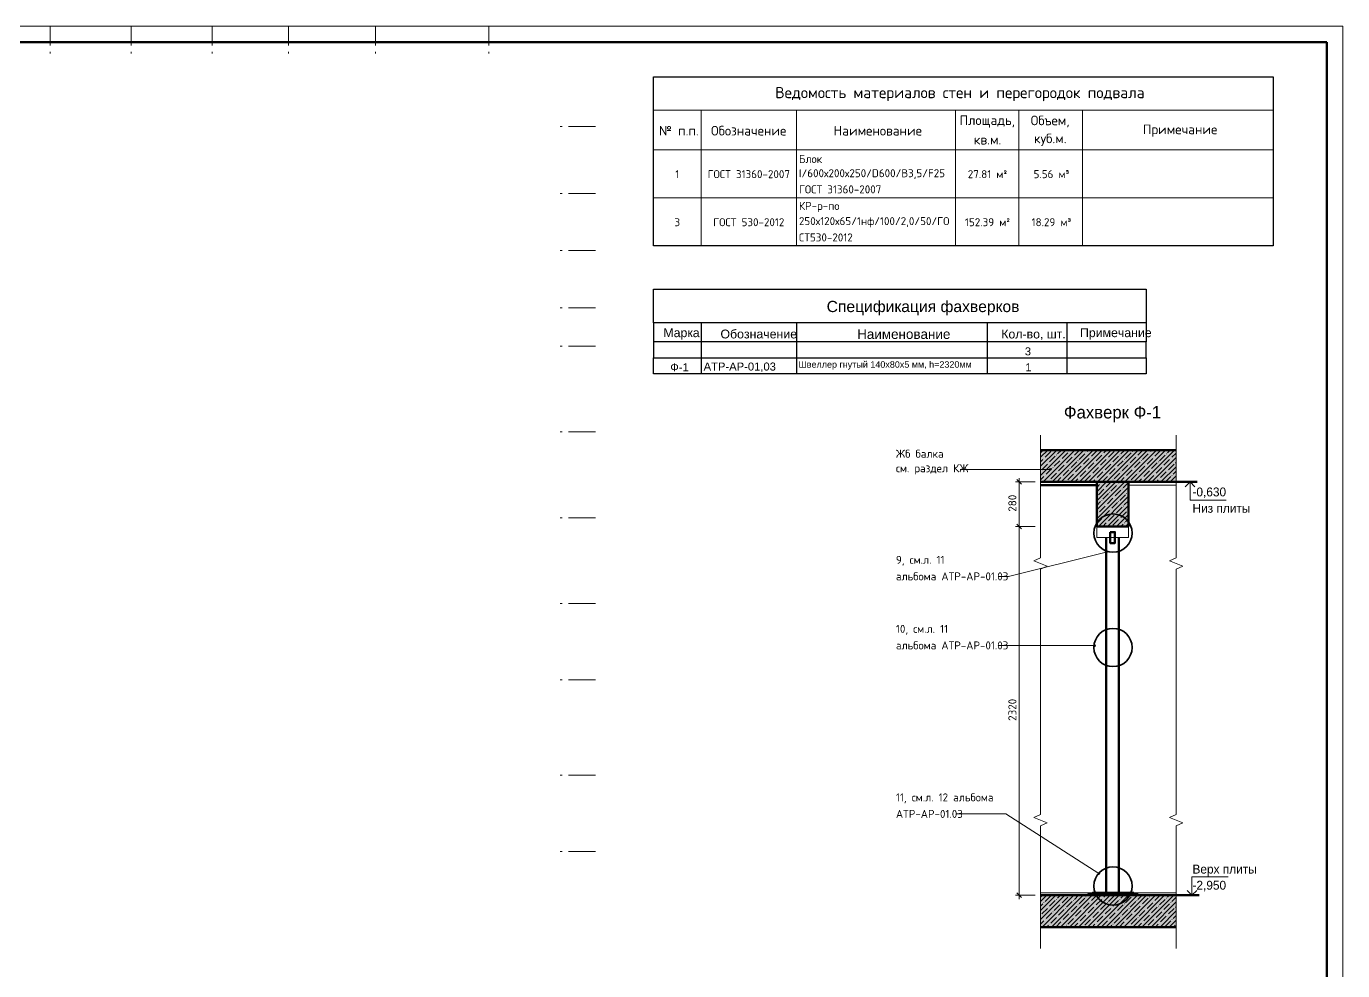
# Model space of a CAD drawing. Header units: millimetres. Extents: x -84737 to 172119, y -43083 to 59399.
# Drawn here: x -42058 to -649, y -13387 to 16309 of the extents above; entities that cross this region are included whole.
import ezdxf

# ---------------------------------------------------------------- set-up
doc = ezdxf.new("R2010")
doc.units = ezdxf.units.MM
doc.layers.add('PDF _Геометрия', color=7, linetype='Continuous')
doc.layers.add('PDF _Текст', color=7, linetype='Continuous')
doc.layers.add('PDF _Сплошная заливка', color=7, linetype='Continuous', true_color=0xffffff)
doc.styles.add('PDF GOSTCommon', font='arial.ttf')
doc.styles.add('PDF ISOCPEUR', font='isocpeur.ttf')

msp = doc.modelspace()

# ---------------------------------------------------------------- linework, layer by layer
at = {"layer": 'PDF _Геометрия', "lineweight": 20}
msp.add_lwpolyline([(-649, 16309), (-649, -43083), (-84737, -43083), (-84737, 16309)], close=True, dxfattribs=at)
at = {"layer": 'PDF _Геометрия', "lineweight": 9}
for points in [[(-41311, 16309), (-41311, 15704)], [(-38763, 16309), (-38763, 15704)], [(-36211, 16309), (-36211, 15704)], [(-33815, 16309), (-33815, 15704)], [(-31073, 16309), (-31073, 15704)], [(-27513, 16309), (-27513, 15704)], [(-41311, 15450), (-41311, 15505)], [(-38763, 15450), (-38763, 15505)], [(-36211, 15450), (-36211, 15505)], [(-33815, 15450), (-33815, 15505)], [(-31073, 15450), (-31073, 15505)], [(-27513, 15450), (-27513, 15505)], [(-22328, 13668), (-2833, 13668)], [(-20830, 13668), (-20830, 12428), (-20830, 10916), (-20830, 9405)], [(-17829, 13668), (-17829, 12428), (-17829, 10916), (-17829, 9405)], [(-12830, 13668), (-12830, 12428), (-12830, 10916), (-12830, 9405)], [(-10833, 13668), (-10833, 12428), (-10833, 10916), (-10833, 9405)], [(-8831, 13668), (-8831, 12428), (-8831, 10916), (-8831, 9405)], [(-25261, 13156), (-25206, 13156)], [(-25007, 13156), (-24157, 13156)], [(-2833, 12428), (-8831, 12428), (-10833, 12428), (-12830, 12428), (-17829, 12428), (-20830, 12428), (-22328, 12428)], [(-25261, 11056), (-25206, 11056)], [(-25007, 11056), (-24157, 11056)], [(-2833, 10916), (-8831, 10916), (-10833, 10916), (-12830, 10916), (-17829, 10916), (-20830, 10916), (-22328, 10916)], [(-25261, 9257), (-25206, 9257)], [(-25007, 9257), (-24157, 9257)], [(-25261, 7454), (-25206, 7454)], [(-25007, 7454), (-24157, 7454)], [(-25261, 6256), (-25206, 6256)], [(-25007, 6256), (-24157, 6256)], [(-25261, 3556), (-25206, 3556)], [(-25007, 3556), (-24157, 3556)], [(-10155, 3454), (-10155, -406), (-10367, -495), (-9944, -668), (-10155, -757), (-10155, -4617), (-10155, -8477), (-10367, -8566), (-9944, -8740), (-10155, -8828), (-10155, -12689)], [(-5889, -12689), (-5889, -8828), (-5673, -8740), (-6101, -8566), (-5889, -8477), (-5889, -4617), (-5889, -757), (-5673, -668), (-6101, -495), (-5889, -406), (-5889, 3454)], [(-10155, 2756), (-9927, 2985)], [(-10155, 2473), (-9643, 2985)], [(-10155, 2185), (-9355, 2985)], [(-10155, 2900), (-10071, 2985)], [(-10071, 1982), (-9072, 2985)], [(-10011, 2756), (-9834, 2934)], [(-9796, 2972), (-9796, 2972)], [(-9787, 1982), (-8788, 2985)], [(-9618, 2862), (-9499, 2985)], [(-9504, 1982), (-8500, 2985)], [(-9478, 2722), (-9300, 2900)], [(-9262, 2934), (-9262, 2938)], [(-9228, 2972), (-9216, 2985)], [(-9216, 1982), (-8217, 2985)], [(-9084, 2828), (-8928, 2985)], [(-8932, 1982), (-7933, 2985)], [(-8729, 2900), (-8725, 2900)], [(-8691, 2934), (-8644, 2985)], [(-8649, 1982), (-7645, 2985)], [(-8551, 2794), (-8373, 2972)], [(-8386, 1956), (-8361, 1982), (-7362, 2985)], [(-8386, 1673), (-8077, 1982), (-7078, 2985)], [(-8386, 1385), (-7789, 1982), (-6790, 2985)], [(-8386, 1101), (-7506, 1982), (-6507, 2985)], [(-8158, 2900), (-8073, 2985)], [(-8014, 2756), (-7836, 2934)], [(-7802, 2972), (-7798, 2972)], [(-7624, 2862), (-7506, 2985)], [(-7480, 2722), (-7303, 2900)], [(-7269, 2934), (-7264, 2938)], [(-7231, 2972), (-7218, 2985)], [(-7222, 1982), (-6219, 2985)], [(-7091, 2828), (-6934, 2985)], [(-6934, 1982), (-5935, 2985)], [(-6731, 2900), (-6731, 2900)], [(-6697, 2934), (-6651, 2985)], [(-6553, 2794), (-6376, 2972)], [(-6164, 2900), (-6079, 2985)], [(-10155, 2612), (-10083, 2684)], [(-10117, 2367), (-9939, 2544)], [(-10045, 2722), (-10045, 2722)], [(-9906, 2578), (-9901, 2583)], [(-9868, 2616), (-9690, 2794)], [(-9728, 2473), (-9550, 2650)], [(-9656, 2828), (-9652, 2832)], [(-9584, 2329), (-9406, 2506)], [(-9512, 2684), (-9512, 2688)], [(-9368, 2544), (-9368, 2544)], [(-9334, 2578), (-9156, 2756)], [(-9190, 2434), (-9013, 2616)], [(-9118, 2794), (-9118, 2794)], [(-8979, 2650), (-8974, 2655)], [(-8941, 2684), (-8763, 2862)], [(-8835, 2506), (-8835, 2511)], [(-8801, 2544), (-8623, 2722)], [(-8657, 2401), (-8479, 2578)], [(-8585, 2756), (-8585, 2760)], [(-8441, 2616), (-8441, 2616)], [(-8407, 2650), (-8229, 2828)], [(-8263, 2506), (-8086, 2684)], [(-8196, 2862), (-8191, 2866)], [(-8124, 2367), (-7946, 2544)], [(-8052, 2722), (-8047, 2722)], [(-7908, 2578), (-7908, 2583)], [(-7874, 2616), (-7696, 2794)], [(-7730, 2473), (-7552, 2650)], [(-7658, 2828), (-7658, 2832)], [(-7586, 2329), (-7408, 2506)], [(-7518, 2684), (-7514, 2688)], [(-7375, 2544), (-7370, 2544)], [(-7336, 2578), (-7159, 2756)], [(-7197, 2434), (-7019, 2616)], [(-7125, 2794), (-7121, 2794)], [(-6981, 2650), (-6981, 2655)], [(-6947, 2684), (-6769, 2862)], [(-6841, 2506), (-6837, 2511)], [(-6803, 2544), (-6625, 2722)], [(-6659, 2401), (-6481, 2578)], [(-6651, 1982), (-5889, 2748)], [(-6591, 2756), (-6587, 2760)], [(-6448, 2616), (-6443, 2616)], [(-6414, 2650), (-6232, 2828)], [(-6270, 2506), (-6092, 2684)], [(-6198, 2862), (-6194, 2866)], [(-6126, 2367), (-5948, 2544)], [(-6054, 2722), (-6054, 2722)], [(-6020, 2756), (-5889, 2887)], [(-5914, 2578), (-5910, 2583)], [(-9851, 2371), (-12212, 2371), (-12678, 2371)], [(-10824, 2104), (-10824, 585), (-10824, -11135)], [(-10155, 2329), (-10151, 2333)], [(-10155, 2045), (-10045, 2151)], [(-10011, 2185), (-10007, 2189)], [(-9978, 2223), (-9796, 2401)], [(-9834, 2079), (-9656, 2257)], [(-9762, 2434), (-9757, 2439)], [(-9643, 1982), (-9512, 2117)], [(-9618, 2295), (-9618, 2295)], [(-9478, 2151), (-9474, 2155)], [(-9440, 2185), (-9262, 2367)], [(-9300, 2045), (-9118, 2223)], [(-9228, 2401), (-9224, 2405)], [(-9084, 2257), (-9080, 2261)], [(-9076, 1982), (-8979, 2079)], [(-9051, 2295), (-8873, 2473)], [(-8941, 2117), (-8941, 2117)], [(-8907, 2151), (-8729, 2329)], [(-8763, 2007), (-8585, 2185)], [(-8691, 2367), (-8691, 2367)], [(-8551, 2223), (-8547, 2223)], [(-8513, 2257), (-8335, 2434)], [(-8407, 2079), (-8407, 2083)], [(-8373, 2117), (-8196, 2295)], [(-8301, 2473), (-8297, 2473)], [(-8229, 1973), (-8217, 1982), (-8052, 2151)], [(-8158, 2329), (-8158, 2333)], [(-8014, 2185), (-8014, 2189)], [(-7980, 2223), (-7802, 2401)], [(-7836, 2079), (-7658, 2257)], [(-7768, 2434), (-7764, 2439)], [(-7696, 1939), (-7650, 1982), (-7518, 2117)], [(-7624, 2295), (-7620, 2295)], [(-7480, 2151), (-7480, 2155)], [(-7446, 2185), (-7269, 2367)], [(-7303, 2045), (-7125, 2223)], [(-7231, 2401), (-7231, 2405)], [(-7091, 2257), (-7087, 2261)], [(-7078, 1982), (-6981, 2079)], [(-7053, 2295), (-6875, 2473)], [(-6947, 2117), (-6943, 2117)], [(-6909, 2151), (-6731, 2329)], [(-6769, 2007), (-6591, 2185)], [(-6697, 2367), (-6693, 2367)], [(-6553, 2223), (-6553, 2223)], [(-6520, 2257), (-6342, 2434)], [(-6414, 2079), (-6409, 2083)], [(-6376, 2117), (-6198, 2295)], [(-6367, 1982), (-5889, 2460)], [(-6304, 2473), (-6304, 2473)], [(-6223, 1982), (-6054, 2151)], [(-6164, 2329), (-6160, 2333)], [(-6079, 1982), (-5889, 2176)], [(-6020, 2185), (-6016, 2189)], [(-5986, 2223), (-5889, 2320)], [(-10325, 1982), (-10824, 1982), (-10943, 1982)], [(-10155, 1884), (-8386, 1884)], [(-9931, 1982), (-9906, 2007)], [(-9868, 2045), (-9868, 2045)], [(-9334, 2007), (-9330, 2011)], [(-8505, 1982), (-8441, 2045)], [(-8386, 1812), (-8301, 1901)], [(-8386, 818), (-7387, 1816)], [(-8335, 1579), (-8158, 1757)], [(-8263, 1939), (-8263, 1939)], [(-8124, 1795), (-8119, 1795)], [(-8086, 1829), (-7933, 1982), (-7908, 2007)], [(-7946, 1689), (-7768, 1867)], [(-7874, 2045), (-7870, 2045)], [(-7802, 1546), (-7624, 1723)], [(-7730, 1901), (-7730, 1905)], [(-7586, 1757), (-7586, 1761)], [(-7552, 1795), (-7387, 1960)], [(-7408, 1651), (-7387, 1673)], [(-7387, 1884), (-5889, 1884)], [(-7336, 2007), (-7336, 2011)], [(-6507, 1982), (-6448, 2045)], [(-5940, 1982), (-5914, 2007)], [(-5677, 1982), (-5224, 1982)], [(-5301, 1833), (-5449, 1982), (-5601, 1833)], [(-5449, 1982), (-5449, 1410), (-4310, 1410)], [(-8386, 1245), (-8263, 1368)], [(-8373, 1546), (-8369, 1546)], [(-8335, 585), (-7387, 1533)], [(-8229, 1402), (-8225, 1406)], [(-8196, 1440), (-8014, 1618)], [(-8086, 1262), (-8086, 1262)], [(-8052, 1296), (-7874, 1474)], [(-8052, 585), (-7387, 1245)], [(-7980, 1651), (-7976, 1656)], [(-7908, 1152), (-7730, 1330)], [(-7836, 1512), (-7836, 1512)], [(-7696, 1368), (-7692, 1368)], [(-7658, 1402), (-7480, 1579)], [(-7518, 1262), (-7387, 1389)], [(-7446, 1618), (-7442, 1618)], [(-25261, 856), (-25206, 856)], [(-25007, 856), (-24157, 856)], [(-8386, 957), (-8373, 974)], [(-8386, 674), (-8229, 835)], [(-8335, 1012), (-8335, 1012)], [(-8301, 1046), (-8124, 1224)], [(-8196, 868), (-8191, 873)], [(-8158, 902), (-7980, 1080)], [(-8014, 763), (-7836, 940)], [(-7946, 1118), (-7942, 1118)], [(-7802, 974), (-7798, 978)], [(-7768, 1012), (-7586, 1190)], [(-7764, 585), (-7387, 961)], [(-7658, 835), (-7658, 835)], [(-7624, 868), (-7446, 1046)], [(-7552, 1224), (-7548, 1228)], [(-7408, 1080), (-7408, 1084)], [(-10325, 585), (-10824, 585), (-10943, 585)], [(-8386, 559), (-8318, 559)], [(-8259, 559), (-8158, 559)], [(-8191, 585), (-8086, 691)], [(-8098, 559), (-7997, 559)], [(-8052, 724), (-8047, 729)], [(-7937, 559), (-7840, 559)], [(-7908, 585), (-7908, 585)], [(-7874, 619), (-7696, 796)], [(-7777, 559), (-7679, 559)], [(-7624, 585), (-7552, 653)], [(-7620, 559), (-7518, 559)], [(-7518, 691), (-7514, 691)], [(-7480, 724), (-7387, 818)], [(-7480, 585), (-7387, 678)], [(-7459, 559), (-7387, 559)], [(-8064, 233), (-8064, 115)], [(-8064, 56), (-8064, -42)], [(-8086, -228), (-11158, -994), (-11467, -994)], [(-8064, -105), (-8064, -202)], [(-8064, -262), (-8064, -363)], [(-8064, -423), (-8064, -524)], [(-8064, -583), (-8064, -685)], [(-8064, -744), (-8064, -842)], [(-8064, -905), (-8064, -1002)], [(-8064, -1062), (-8064, -1163)], [(-8064, -1223), (-8064, -1324)], [(-8064, -1383), (-8064, -1485)], [(-8064, -1544), (-8064, -1642)], [(-25261, -1845), (-25206, -1845)], [(-25007, -1845), (-24157, -1845)], [(-8064, -1701), (-8064, -1802)], [(-8064, -1862), (-8064, -1963)], [(-8064, -2022), (-8064, -2124)], [(-8064, -2183), (-8064, -2285)], [(-8064, -2344), (-8064, -2442)], [(-8064, -2501), (-8064, -2602)], [(-8064, -2662), (-8064, -2763)], [(-8064, -2822), (-8064, -2924)], [(-8450, -3165), (-11158, -3165), (-11467, -3165)], [(-8064, -2983), (-8064, -3085)], [(-8064, -3144), (-8064, -3241)], [(-8064, -3301), (-8064, -3402)], [(-8064, -3462), (-8064, -3563)], [(-8064, -3622), (-8064, -3724)], [(-8064, -3783), (-8064, -3885)], [(-8064, -3944), (-8064, -4041)], [(-8064, -4101), (-8064, -4202)], [(-25261, -4245), (-25206, -4245)], [(-25007, -4245), (-24157, -4245)], [(-8064, -4262), (-8064, -4363)], [(-8064, -4422), (-8064, -4524)], [(-8064, -4583), (-8064, -4685)], [(-8064, -4744), (-8064, -4841)], [(-8064, -4901), (-8064, -5002)], [(-8064, -5061), (-8064, -5163)], [(-8064, -5222), (-8064, -5324)], [(-8064, -5383), (-8064, -5485)], [(-8064, -5544), (-8064, -5641)], [(-8064, -5701), (-8064, -5802)], [(-8064, -5861), (-8064, -5963)], [(-8064, -6022), (-8064, -6124)], [(-8064, -6183), (-8064, -6285)], [(-8064, -6344), (-8064, -6441)], [(-8064, -6501), (-8064, -6602)], [(-8064, -6661), (-8064, -6763)], [(-8064, -6822), (-8064, -6924)], [(-8064, -6983), (-8064, -7085)], [(-25261, -7241), (-25206, -7241)], [(-25007, -7241), (-24157, -7241)], [(-8064, -7144), (-8064, -7241)], [(-8064, -7300), (-8064, -7402)], [(-8064, -7461), (-8064, -7563)], [(-8064, -7622), (-8064, -7724)], [(-8064, -7783), (-8064, -7880)], [(-8064, -7944), (-8064, -8041)], [(-8064, -8100), (-8064, -8202)], [(-8064, -8261), (-8064, -8363)], [(-8323, -10335), (-11247, -8460), (-12784, -8460)], [(-8064, -8422), (-8064, -8524)], [(-8064, -8583), (-8064, -8680)], [(-8064, -8744), (-8064, -8841)], [(-8064, -8900), (-8064, -9002)], [(-8064, -9061), (-8064, -9163)], [(-8064, -9222), (-8064, -9324)], [(-8064, -9383), (-8064, -9480)], [(-25261, -9641), (-25206, -9641)], [(-25007, -9641), (-24157, -9641)], [(-8064, -9544), (-8064, -9641)], [(-8064, -9700), (-8064, -9802)], [(-8064, -9861), (-8064, -9963)], [(-8064, -10022), (-8064, -10124)], [(-8064, -10183), (-8064, -10280)], [(-8064, -10344), (-8064, -10441)], [(-8064, -10500), (-8064, -10602)], [(-8064, -10661), (-8064, -10763)], [(-5389, -11012), (-5389, -10437), (-4251, -10437)], [(-10325, -11012), (-10824, -11012), (-10943, -11012)], [(-5889, -10941), (-10155, -10941)], [(-10155, -11216), (-9956, -11012)], [(-10155, -11499), (-9669, -11012)], [(-10155, -11783), (-9385, -11012)], [(-10155, -11072), (-10096, -11012)], [(-10100, -12016), (-9101, -11012)], [(-10011, -11211), (-9834, -11034)], [(-9868, -11355), (-9690, -11178)], [(-9812, -12016), (-8814, -11012)], [(-9656, -11144), (-9652, -11139)], [(-9618, -11106), (-9529, -11012)], [(-9529, -12016), (-8530, -11012)], [(-9478, -11249), (-9300, -11072)], [(-9262, -11034), (-9262, -11034)], [(-9245, -12016), (-8242, -11012)], [(-9118, -11178), (-9118, -11173)], [(-9084, -11144), (-8958, -11012)], [(-8958, -12016), (-7959, -11012)], [(-8941, -11283), (-8763, -11106)], [(-8729, -11072), (-8725, -11067)], [(-8691, -11034), (-8670, -11012)], [(-8674, -12016), (-7675, -11012)], [(-8551, -11178), (-8386, -11012)], [(-8407, -11321), (-8229, -11144)], [(-8390, -12016), (-7387, -11012)], [(-8196, -11106), (-8191, -11106)], [(-8158, -11072), (-8103, -11012)], [(-8103, -12016), (-7104, -11012)], [(-8064, -10822), (-8064, -10941)], [(-8014, -11211), (-7836, -11034)], [(-7874, -11355), (-7696, -11178)], [(-7819, -12016), (-6820, -11012)], [(-7658, -11144), (-7658, -11139)], [(-7624, -11106), (-7531, -11012)], [(-7535, -12016), (-6532, -11012)], [(-7480, -11249), (-7303, -11072)], [(-7269, -11034), (-7264, -11034)], [(-7248, -12016), (-6249, -11012)], [(-7125, -11178), (-7121, -11173)], [(-7091, -11144), (-6960, -11012)], [(-6964, -12016), (-5965, -11012)], [(-6947, -11283), (-6769, -11106)], [(-6731, -11072), (-6731, -11067)], [(-6697, -11034), (-6676, -11012)], [(-6553, -11178), (-6393, -11012)], [(-6414, -11321), (-6232, -11144)], [(-6198, -11106), (-6194, -11106)], [(-6164, -11072), (-6105, -11012)], [(-6020, -11211), (-5889, -11080)], [(-5614, -11012), (-5165, -11012)], [(-5241, -10864), (-5389, -11012), (-5542, -10864)], [(-10155, -11355), (-10083, -11283)], [(-10117, -11605), (-9939, -11427)], [(-10045, -11249), (-10045, -11245)], [(-9978, -11749), (-9796, -11571)], [(-9906, -11389), (-9901, -11389)], [(-9762, -11533), (-9757, -11533)], [(-9728, -11499), (-9550, -11321)], [(-9584, -11639), (-9406, -11461)], [(-9512, -11283), (-9512, -11283)], [(-9368, -11427), (-9368, -11423)], [(-9334, -11389), (-9156, -11211)], [(-9228, -11571), (-9224, -11567)], [(-9190, -11533), (-9013, -11355)], [(-9051, -11677), (-8873, -11499)], [(-8979, -11321), (-8974, -11317)], [(-8835, -11461), (-8835, -11461)], [(-8801, -11427), (-8623, -11249)], [(-8657, -11571), (-8479, -11389)], [(-8585, -11211), (-8585, -11211)], [(-8513, -11711), (-8335, -11533)], [(-8441, -11355), (-8441, -11355)], [(-8301, -11499), (-8297, -11495)], [(-8263, -11461), (-8086, -11283)], [(-8124, -11605), (-7946, -11427)], [(-8052, -11249), (-8047, -11245)], [(-7980, -11749), (-7802, -11571)], [(-7908, -11389), (-7908, -11389)], [(-7768, -11533), (-7764, -11533)], [(-7730, -11499), (-7552, -11321)], [(-7586, -11639), (-7408, -11461)], [(-7518, -11283), (-7514, -11283)], [(-7375, -11427), (-7370, -11423)], [(-7336, -11389), (-7159, -11211)], [(-7231, -11571), (-7231, -11567)], [(-7197, -11533), (-7019, -11355)], [(-7053, -11677), (-6875, -11499)], [(-6981, -11321), (-6981, -11317)], [(-6841, -11461), (-6837, -11461)], [(-6803, -11427), (-6625, -11249)], [(-6676, -12016), (-5889, -11224)], [(-6659, -11571), (-6481, -11389)], [(-6591, -11211), (-6587, -11211)], [(-6520, -11711), (-6342, -11533)], [(-6448, -11355), (-6443, -11355)], [(-6393, -12016), (-5889, -11508)], [(-6304, -11499), (-6304, -11495)], [(-6270, -11461), (-6092, -11283)], [(-6126, -11605), (-5948, -11427)], [(-6054, -11249), (-6054, -11245)], [(-5914, -11389), (-5910, -11389)], [(-10155, -11639), (-10151, -11639)], [(-10155, -11927), (-10045, -11821)], [(-10011, -11783), (-10007, -11783)], [(-9956, -12016), (-9906, -11961)], [(-9868, -11927), (-9868, -11922)], [(-9834, -11889), (-9656, -11711)], [(-9673, -12016), (-9512, -11855)], [(-9618, -11677), (-9618, -11673)], [(-9478, -11821), (-9474, -11817)], [(-9440, -11783), (-9262, -11605)], [(-9385, -12016), (-9368, -11999)], [(-9334, -11961), (-9330, -11961)], [(-9300, -11927), (-9118, -11749)], [(-9101, -12016), (-8979, -11889)], [(-9084, -11711), (-9080, -11711)], [(-8941, -11855), (-8941, -11851)], [(-8907, -11821), (-8729, -11639)], [(-8801, -11999), (-8797, -11994)], [(-8763, -11961), (-8585, -11783)], [(-8691, -11605), (-8691, -11601)], [(-8551, -11749), (-8547, -11745)], [(-8530, -12016), (-8441, -11927)], [(-8407, -11889), (-8407, -11889)], [(-8373, -11855), (-8196, -11677)], [(-8229, -11999), (-8052, -11821)], [(-8158, -11639), (-8158, -11639)], [(-8014, -11783), (-8014, -11783)], [(-7963, -12016), (-7908, -11961)], [(-7874, -11927), (-7870, -11922)], [(-7836, -11889), (-7658, -11711)], [(-7675, -12016), (-7518, -11855)], [(-7624, -11677), (-7620, -11673)], [(-7480, -11821), (-7480, -11817)], [(-7446, -11783), (-7269, -11605)], [(-7391, -12016), (-7375, -11999)], [(-7336, -11961), (-7336, -11961)], [(-7303, -11927), (-7125, -11749)], [(-7104, -12016), (-6981, -11889)], [(-7091, -11711), (-7087, -11711)], [(-6947, -11855), (-6943, -11851)], [(-6909, -11821), (-6731, -11639)], [(-6803, -11999), (-6803, -11994)], [(-6769, -11961), (-6591, -11783)], [(-6697, -11605), (-6693, -11601)], [(-6553, -11749), (-6553, -11745)], [(-6536, -12016), (-6448, -11927)], [(-6414, -11889), (-6409, -11889)], [(-6376, -11855), (-6198, -11677)], [(-6232, -11999), (-6054, -11821)], [(-6164, -11639), (-6160, -11639)], [(-6109, -12016), (-5889, -11795)], [(-6020, -11783), (-6016, -11783)], [(-5986, -11749), (-5889, -11652)], [(-5965, -12016), (-5914, -11961)]]:
    msp.add_lwpolyline(points, dxfattribs=at)
at = {"layer": 'PDF _Геометрия', "lineweight": 60}
for points in [[(-1148, 15809), (-1148, -42583), (-82744, -42583), (-82744, 15809)], [(-8386, 1982), (-8386, 585), (-7387, 585), (-7387, 1982)]]:
    msp.add_lwpolyline(points, close=True, dxfattribs=at)
at = {"layer": 'PDF _Геометрия', "lineweight": 30}
for points in [[(-22328, 14726), (-2833, 14726), (-2833, 13668), (-2833, 9405), (-22328, 9405), (-22328, 13668)], [(-22328, 5385), (-22328, 5888), (-20830, 5888), (-17829, 5888), (-11831, 5888), (-9330, 5888), (-6833, 5888), (-6833, 5385), (-9330, 5385), (-11831, 5385), (-17829, 5385), (-20830, 5385)]]:
    msp.add_lwpolyline(points, close=True, dxfattribs=at)
for points in [[(-22328, 6989), (-22328, 8047), (-6833, 8047), (-6833, 6989), (-6833, 6388)], [(-6833, 6989), (-22328, 6989), (-22328, 6388)], [(-20830, 6989), (-20830, 6388), (-20830, 5888), (-20830, 5385)], [(-17829, 6989), (-17829, 6388), (-17829, 5888), (-17829, 5385)], [(-11831, 6989), (-11831, 6388), (-11831, 5888), (-11831, 5385)], [(-9330, 6989), (-9330, 6388), (-9330, 5888), (-9330, 5385)], [(-6833, 5888), (-6833, 6388), (-9330, 6388), (-11831, 6388), (-17829, 6388), (-20830, 6388), (-22328, 6388), (-22328, 5888)]]:
    msp.add_lwpolyline(points, dxfattribs=at)
at = {"layer": 'PDF _Геометрия', "lineweight": 60}
for points in [[(-5889, 2985), (-10155, 2985)], [(-10155, 1982), (-5889, 1982)], [(-5889, -11012), (-10155, -11012)], [(-10155, -12016), (-5889, -12016)]]:
    msp.add_lwpolyline(points, dxfattribs=at)
at = {"layer": 'PDF _Геометрия', "lineweight": 20}
for points in [[(-10748, 1910), (-10824, 1982), (-10900, 2058)], [(-10748, 509), (-10824, 585), (-10900, 657)], [(-10748, -11089), (-10824, -11012), (-10900, -10941)]]:
    msp.add_lwpolyline(points, dxfattribs=at)
at = {"layer": 'PDF _Геометрия', "lineweight": 50}
for points in [[(-10155, 1884), (-8386, 1884)], [(-5224, 1982), (-5889, 1982), (-7387, 1982)], [(-8090, 233), (-8090, -10941)], [(-7688, -10941), (-7688, 233)], [(-7248, -10979), (-8619, -10979), (-8678, -11012)], [(-7222, -10979), (-7222, -10941), (-8522, -10941), (-8522, -10979), (-7121, -10979), (-7061, -11012)], [(-5165, -11012), (-5889, -11012)]]:
    msp.add_lwpolyline(points, dxfattribs=at)
at = {"layer": 'PDF _Геометрия', "lineweight": 18}
msp.add_lwpolyline([(-8386, 585), (-8386, 233), (-7387, 233), (-7387, 585)], close=True, dxfattribs=at)
at = {"layer": 'PDF _Геометрия', "lineweight": 50}
msp.add_lwpolyline([(-7963, 407), (-7815, 407), (-7815, 60), (-7963, 60)], close=True, dxfattribs=at)
at = {"layer": 'PDF _Геометрия', "lineweight": 35}
for centre in [(-7874, 373), (-7874, -3225), (-7874, -10725)]:
    msp.add_circle(centre, 601, dxfattribs=at)
at = {"layer": 'PDF _Геометрия', "lineweight": 9}
for points in [[(-9872, 2375), (-9872, 2392), (-9863, 2401), (-9846, 2401)], [(-9872, 2375), (-9872, 2392), (-9863, 2401), (-9846, 2401)], [(-9846, 2350), (-9863, 2350), (-9872, 2362), (-9872, 2375)], [(-9846, 2350), (-9863, 2350), (-9872, 2362), (-9872, 2375)], [(-9846, 2401), (-9834, 2401), (-9821, 2392), (-9821, 2375)], [(-9846, 2401), (-9834, 2401), (-9821, 2392), (-9821, 2375)], [(-9821, 2375), (-9821, 2362), (-9834, 2350), (-9846, 2350)], [(-9821, 2375), (-9821, 2362), (-9834, 2350), (-9846, 2350)], [(-8107, -224), (-8107, -211), (-8098, -202), (-8081, -202)], [(-8107, -224), (-8107, -211), (-8098, -202), (-8081, -202)], [(-8081, -249), (-8098, -249), (-8107, -236), (-8107, -224)], [(-8081, -249), (-8098, -249), (-8107, -236), (-8107, -224)], [(-8081, -202), (-8069, -202), (-8056, -211), (-8056, -224)], [(-8081, -202), (-8069, -202), (-8056, -211), (-8056, -224)], [(-8056, -224), (-8056, -236), (-8069, -249), (-8081, -249)], [(-8056, -224), (-8056, -236), (-8069, -249), (-8081, -249)], [(-8471, -3165), (-8471, -3148), (-8462, -3140), (-8450, -3140)], [(-8471, -3165), (-8471, -3148), (-8462, -3140), (-8450, -3140)], [(-8450, -3191), (-8462, -3191), (-8471, -3178), (-8471, -3165)], [(-8450, -3191), (-8462, -3191), (-8471, -3178), (-8471, -3165)], [(-8450, -3140), (-8437, -3140), (-8424, -3148), (-8424, -3165)], [(-8450, -3140), (-8437, -3140), (-8424, -3148), (-8424, -3165)], [(-8424, -3165), (-8424, -3178), (-8437, -3191), (-8450, -3191)], [(-8424, -3165), (-8424, -3178), (-8437, -3191), (-8450, -3191)], [(-8344, -10335), (-8344, -10318), (-8335, -10310), (-8318, -10310)], [(-8344, -10335), (-8344, -10318), (-8335, -10310), (-8318, -10310)], [(-8318, -10361), (-8335, -10361), (-8344, -10348), (-8344, -10335)], [(-8318, -10361), (-8335, -10361), (-8344, -10348), (-8344, -10335)], [(-8318, -10310), (-8306, -10310), (-8293, -10318), (-8293, -10335)], [(-8318, -10310), (-8306, -10310), (-8293, -10318), (-8293, -10335)], [(-8293, -10335), (-8293, -10348), (-8306, -10361), (-8318, -10361)], [(-8293, -10335), (-8293, -10348), (-8306, -10361), (-8318, -10361)]]:
    msp.add_open_spline(points, degree=3, dxfattribs=at)
at = {"layer": 'PDF _Сплошная заливка', "lineweight": 9, "transparency": 33554559}
for points in [[(-10155, 2985), (-10155, 1982), (-5889, 2985), (-5889, 1982)], [(-8386, 1982), (-8386, 585), (-7387, 1982), (-7387, 585)], [(-10155, -11012), (-10155, -12016), (-5889, -11012), (-5889, -12016)]]:
    msp.add_solid(points, dxfattribs=at)

# ---------------------------------------------------------------- texts
at = {"layer": 'PDF _Текст', "attachment_point": 4}
for s, insert, char_height, style in [('Ведомость материалов стен и перегородок подвала', (-18499, 14178), 351.98, 'PDF ISOCPEUR'), ('Площадь,', (-12700, 13315), 303, 'PDF ISOCPEUR'), ('Объем,', (-10461, 13315), 303, 'PDF ISOCPEUR'), ('№ п.п.', (-22156, 13027), 303, 'PDF ISOCPEUR'), ('Обозначение', (-20518, 13027), 302.97, 'PDF ISOCPEUR'), ('Наименование', (-16662, 13027), 302.97, 'PDF ISOCPEUR'), ('куб.м.', (-10360, 12744), 303, 'PDF ISOCPEUR'), ('Примечание', (-6935, 13027), 303, 'PDF ISOCPEUR'), ('кв.м.', (-12252, 12744), 303, 'PDF ISOCPEUR'), ('Блок', (-17754, 12138), 251.7, 'PDF ISOCPEUR'), ('1', (-21644, 11660), 252, 'PDF ISOCPEUR'), ('ГОСТ 31360-2007', (-20628, 11660), 251.73, 'PDF ISOCPEUR'), ('I/600х200х250/D600/В3,5/F25', (-17754, 11660), 251.73, 'PDF ISOCPEUR'), ('27.81 м²', (-12442, 11660), 251.7, 'PDF ISOCPEUR'), ('5.56 м³', (-10372, 11660), 251.7, 'PDF ISOCPEUR'), ('ГОСТ 31360-2007', (-17754, 11182), 251.73, 'PDF ISOCPEUR'), ('КР-р-по', (-17754, 10627), 251.7, 'PDF ISOCPEUR'), ('3', (-21670, 10149), 252, 'PDF ISOCPEUR'), ('ГОСТ 530-2012', (-20451, 10149), 251.73, 'PDF ISOCPEUR'), ('250х120х65/1нф/100/2,0/50/ГО', (-17754, 10149), 251.73, 'PDF ISOCPEUR'), ('152.39 м²', (-12531, 10149), 251.7, 'PDF ISOCPEUR'), ('18.29 м³', (-10436, 10149), 251.7, 'PDF ISOCPEUR'), ('СТ530-2012', (-17754, 9671), 251.7, 'PDF ISOCPEUR'), ('Спецификация фахверков', (-16882, 7446), 352.35, 'PDF GOSTCommon'), ('Марка', (-22017, 6632), 277.4, 'PDF GOSTCommon'), ('Обозначение', (-20222, 6632), 277.39, 'PDF GOSTCommon'), ('Наименование', (-15922, 6628), 302.38, 'PDF GOSTCommon'), ('Кол-во, шт.', (-11388, 6607), 277.39, 'PDF GOSTCommon'), ('Примечание', (-8912, 6632), 277.4, 'PDF GOSTCommon'), ('3', (-10648, 6086), 252, 'PDF GOSTCommon'), ('Ф-1', (-21801, 5587), 252.4, 'PDF GOSTCommon'), ('АТР-АР-01,03', (-20751, 5587), 252.39, 'PDF GOSTCommon'), ('Швеллер гнутый 140х80х5 мм, h=2320мм', (-17767, 5645), 202.41, 'PDF GOSTCommon'), ('1', (-10631, 5587), 252, 'PDF GOSTCommon'), ('Фахверк Ф-1', (-9420, 4115), 393.09, ''), ('Жб балка', (-14703, 2868), 251.3, 'PDF ISOCPEUR'), ('см. раздел КЖ', (-14703, 2377), 251.26, 'PDF ISOCPEUR'), ('-0,630', (-5374, 1641), 279, ''), ('Низ плиты', (-5374, 1150), 279, ''), ('9, см.л. 11', (-14703, -497), 251.26, 'PDF ISOCPEUR'), ('альбома АТР-АР-01.03', (-14703, -988), 251.26, 'PDF ISOCPEUR'), ('10, см.л. 11', (-14703, -2668), 251.26, 'PDF ISOCPEUR'), ('альбома АТР-АР-01.03', (-14703, -3159), 251.26, 'PDF ISOCPEUR'), ('11, см.л. 12 альбома', (-14703, -7967), 251.26, 'PDF ISOCPEUR'), ('АТР-АР-01.03', (-14703, -8458), 251.26, 'PDF ISOCPEUR'), ('Верх плиты', (-5374, -10236), 279, ''), ('-2,950', (-5374, -10727), 279, '')]:
    msp.add_mtext(s, dxfattribs=dict(at, insert=insert, char_height=char_height, style=style))
at = {"layer": 'PDF _Текст', "char_height": 251.7, "attachment_point": 4, "rotation": 90, "style": 'PDF ISOCPEUR'}
for s, insert in [('280', (-11040, 1046)), ('2320', (-11040, -5532))]:
    msp.add_mtext(s, dxfattribs=dict(at, insert=insert))

doc.saveas('drawing.dxf')
